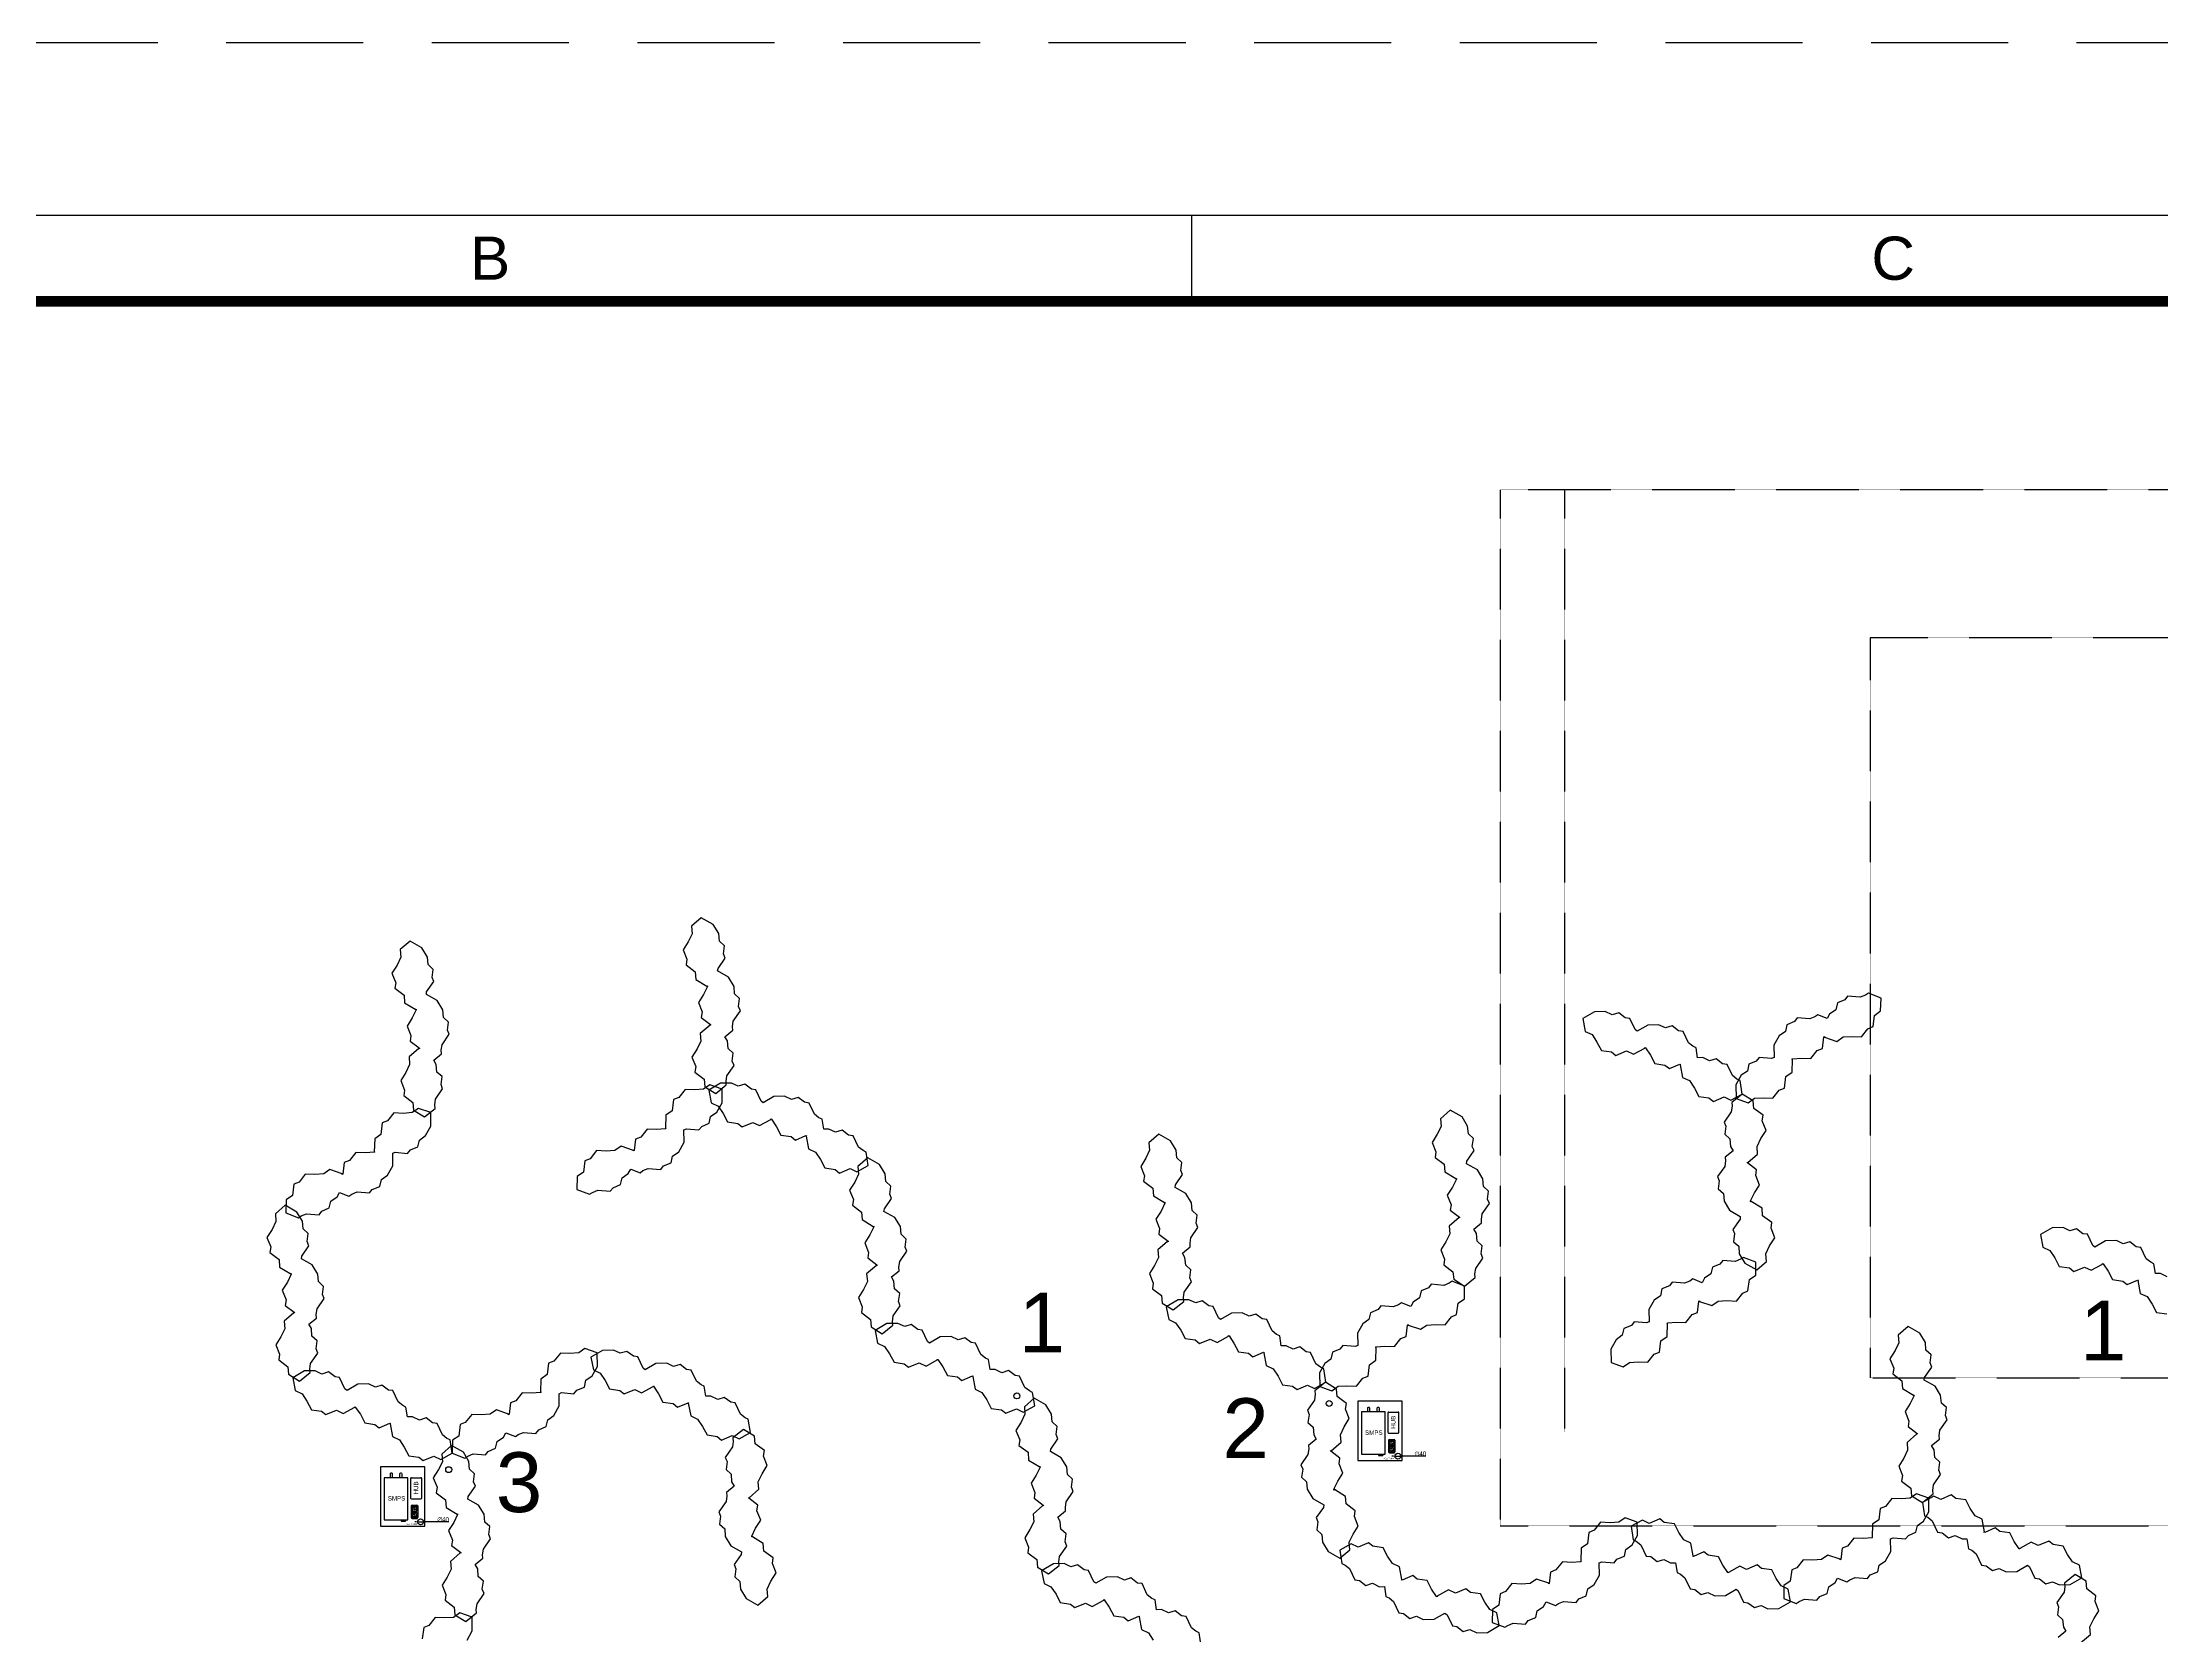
# Model space of a CAD drawing. Header units: millimetres. Extents: x -9372 to 300256, y -58520 to 166772.
# Drawn here: x 5088 to 19403, y 66378 to 77142 of the extents above; entities that cross this region are included whole.
import ezdxf
from ezdxf.enums import TextEntityAlignment as Align

# ---------------------------------------------------------------- set-up
doc = ezdxf.new("R2010")
doc.units = ezdxf.units.MM
doc.linetypes.add('HIDDEN', pattern=[9.525, 6.35, -3.175])
doc.linetypes.add('HIDDEN2', pattern=[0.1875, 0.125, -0.0625])
for name, color, linetype in [('2-몰탈', 9, 'Continuous'), ('Cont_05', 7, 'Continuous'), ('Cont_06', 7, 'Continuous'), ('Cont_07', 7, 'Continuous'), ('Cont_1_1', 7, 'Continuous'), ('Layout01', 3, 'Continuous'), ('SMPS 박스', 7, 'Continuous'), ('타공홀', 1, 'Continuous')]:
    doc.layers.add(name, color=color, linetype=linetype)
doc.layers.add('Outline01', color=5, linetype='HIDDEN', plot=False)
doc.styles.add('AW01', font='GulimChe.ttf')
doc.styles.get("Standard").update_dxf_attribs({"font": 'ARIAL.TTF'})
doc.dimstyles.new('ARTware', dxfattribs={"dimtxt": 30, "dimasz": 10, "dimexe": 1.25, "dimexo": 10, "dimtad": 1, "dimtxsty": 'Standard', "dimcen": 2.5, "dimclrt": 1, "dimadec": 0, "dimazin": 0, "dimtfac": 1, "dimtmove": 0, "dimatfit": 3, "dimfxl": 1, "dimarcsym": 0})

# ---------------------------------------------------------------- blocks, each defined once
blk = doc.blocks.new('TEMPLATE_AW_A3_04')
at = {"layer": 'Layout01'}
for p, q in [((15.5, 289), (413.5, 289)), ((149.5, 289), (149.5, 285))]:
    blk.add_line(p, q, dxfattribs=at)
at = {"layer": 'Layout01', "const_width": 0.5}
blk.add_lwpolyline([(19.5, 285), (409.5, 285), (409.5, 12), (19.5, 12)], close=True, dxfattribs=at)
at = {"layer": 'Outline01'}
blk.add_lwpolyline([(0, 297), (420, 297), (420, 0), (0, 0)], close=True, dxfattribs=at)
at = {"layer": 'Layout01'}
for s, p in [('B', (117, 287)), ('C', (182, 287))]:
    blk.add_text(s, height=2, dxfattribs=at).set_placement(p, align=Align.MIDDLE_CENTER)
at = {"layer": 'Layout01', "color": 2, "style": 'AW01', "width": 0.8}
for tag, p in [('DWG_DATE', (303.5, 37)), ('CHECKED_DATE', (303.5, 28)), ('APPROVED_DATE', (303.5, 19))]:
    blk.add_attdef(tag, text='', height=1.8, dxfattribs=at).set_placement(p, align=Align.MIDDLE_RIGHT)
at = {"layer": 'Layout01', "color": 2, "style": 'AW01'}
for tag, height, p in [('PROJECT1', 2.5, (382, 36)), ('PROJECT2', 2.5, (382, 33)), ('TITLE1', 2.5, (382, 27)), ('SCALE', 2.2, (349.5, 24)), ('TITLE2', 2.5, (382, 24)), ('REV', 2.2, (349.5, 15)), ('SHEET', 2.2, (404.5, 15))]:
    blk.add_attdef(tag, text='', height=height, dxfattribs=at).set_placement(p, align=Align.MIDDLE_CENTER)
for tag, height, p in [('DRAWN_NAME', 2.2, (276.5, 33)), ('CHECKED_NAME', 2.2, (276.5, 24)), ('CUSTOMER', 2.2, (306.5, 24)), ('APPROVED_NAME', 2.2, (276.5, 15)), ('DRAWING_NO', 2.5, (359.5, 15))]:
    blk.add_attdef(tag, text='', height=height, dxfattribs=at).set_placement(p, align=Align.MIDDLE_LEFT)
blk = doc.blocks.new('바닥')
at = {"layer": '2-몰탈', "color": 1, "linetype": 'HIDDEN2', "ltscale": 3}
blk.add_line((232859.6, -1708.1), (232859.6, -8072.8), dxfattribs=at)
at = {"layer": '2-몰탈', "color": 8, "linetype": 'HIDDEN2', "ltscale": 3}
for points in [[(244424.2, -8708.1), (244424.2, -1708.1), (232424.2, -1708.1), (232424.2, -8708.1)], [(241924.2, -7708.1), (241924.2, -2708.1), (234924.2, -2708.1), (234924.2, -7708.1)]]:
    blk.add_lwpolyline(points, close=True, dxfattribs=at)
blk = doc.blocks.new('*D6')
at = {"layer": 'Defpoints', "color": 0}
for p in [(-626, 14916), (-586, 14916)]:
    blk.add_point(p, dxfattribs=at)
at = {"layer": 'SMPS 박스', "color": 0, "lineweight": -2}
for p, q in [((-636, 14916), (-646, 14916)), ((-626, 14916), (-586, 14916)), ((-416, 14916), (-576, 14916))]:
    blk.add_line(p, q, dxfattribs=at)
at = {"layer": 'SMPS 박스', "color": 0}
for points in [[(-636, 14918), (-636, 14914), (-626, 14916)], [(-576, 14918), (-576, 14914), (-586, 14916)]]:
    blk.add_solid(points, dxfattribs=at)
at = {"layer": 'SMPS 박스', "color": 1, "insert": (-454, 14932), "char_height": 30, "attachment_point": 5, "rotation": 359.9745}
blk.add_mtext('∅40', dxfattribs=at)
blk = doc.blocks.new('SMPS 박스')
at = {"layer": 'SMPS 박스'}
for p, q in [((-673.286, 15209.107), (-673.286, 15077.259)), ((-668.286, 15214.107), (-603.459, 15214.107)), ((-598.459, 15077.259), (-598.459, 15209.107)), ((-668.286, 15072.259), (-603.459, 15072.259)), ((-737.842, 14929.539), (-737.842, 14920.447)), ((-737.842, 14929.539), (-707.842, 14929.539)), ((-737.842, 14920.447), (-707.842, 14920.447)), ((-727.842, 14929.539), (-727.842, 14920.447)), ((-717.842, 14929.539), (-717.842, 14920.447)), ((-707.842, 14929.539), (-707.842, 14920.447)), ((-668.588, 15023.482), (-668.588, 14944.543)), ((-663.588, 15028.482), (-630.403, 15028.482)), ((-663.588, 15020.482), (-663.588, 14992.013)), ((-663.588, 14976.013), (-663.588, 14947.543)), ((-663.588, 14939.543), (-630.403, 14939.543)), ((-658.588, 15025.482), (-635.403, 15025.482)), ((-658.588, 14987.013), (-635.403, 14987.013)), ((-658.588, 14981.013), (-635.403, 14981.013)), ((-658.588, 14942.543), (-635.403, 14942.543)), ((-630.403, 15020.482), (-630.403, 14992.013)), ((-630.403, 14976.013), (-630.403, 14947.543)), ((-625.403, 15023.482), (-625.403, 14944.543))]:
    blk.add_line(p, q, dxfattribs=at)
for points in [[(-877.107, 15287.055), (-877.107, 14887.055), (-577.107, 14887.055), (-577.107, 15287.055)], [(-851.49, 15214.539), (-851.49, 14929.539), (-691.49, 14929.539), (-691.49, 15214.539)]]:
    blk.add_lwpolyline(points, close=True, dxfattribs=at)
for points in [[(-804.954, 15246.593), (-802.478, 15246.593, -0.414213562), (-797.478, 15241.593), (-797.478, 15214.539), (-809.954, 15214.539), (-809.954, 15241.593, -0.414213562)], [(-737.724, 15246.593, -0.414213562), (-732.724, 15241.593), (-732.724, 15214.539), (-745.2, 15214.539), (-745.2, 15241.593, -0.414213562), (-740.2, 15246.593)]]:
    blk.add_lwpolyline(points, format="xyb", close=True, dxfattribs=at)
for centre, radius in [((-646.995, 15006.247), 13.266), ((-646.995, 14961.162), 13.266), ((-646.995, 15006.247), 12.266), ((-646.995, 14961.162), 12.266), ((-650.719, 15011.255), 2.279), ((-650.719, 14966.17), 2.279), ((-642.593, 15001.46), 2.279), ((-642.593, 14956.375), 2.279)]:
    blk.add_circle(centre, radius, dxfattribs=at)
at = {"layer": 'SMPS 박스', "color": 5}
blk.add_circle((-606.083, 14915.866), 20, dxfattribs=at)
at = {"layer": 'SMPS 박스'}
for centre, start, end in [((-668.286, 15209.107), 90, 180), ((-603.459, 15209.107), 0, 90), ((-668.286, 15077.259), 180, 270), ((-603.459, 15077.259), 270, 0), ((-663.588, 15023.482), 90, 180), ((-663.588, 14944.543), 180, 270), ((-658.588, 15020.482), 90, 180), ((-658.588, 14992.013), 180, 270), ((-658.588, 14976.013), 90, 180), ((-658.588, 14947.543), 180, 270), ((-635.403, 15020.482), 0, 90), ((-635.403, 14992.013), 270, 0), ((-635.403, 14976.013), 0, 90), ((-635.403, 14947.543), 270, 0), ((-630.403, 15023.482), 0, 90), ((-630.403, 14944.543), 270, 0)]:
    blk.add_arc(centre, 5, start, end, dxfattribs=at)
at = {"layer": 'SMPS 박스', "insert": (-652.063, 15101.222), "char_height": 30, "width": 7.09247, "attachment_point": 1, "rotation": 90}
blk.add_mtext('HUB', dxfattribs=at)
at = {"layer": 'SMPS 박스', "attachment_point": 1}
for s, insert, char_height, width in [('SMPS', (-827.79, 15089.919), 30, 7.09247), ('L', (-733.529, 14926.015), 2.5, 7.09247), ('N', (-723.529, 14926.015), 2.5, 7.09247), ('FG', (-714.981, 14926.015), 2.5, 7.09247), ('{\\C5;40 \\fISOCPEUR|b0|i0|c0|p34;%%C\\fArial|b0|i0|c0|p34; \\fGulim|b0|i0|c129|p50;타공홀}', (-702.386, 14904.943), 10, 131.77072)]:
    blk.add_mtext(s, dxfattribs=dict(at, insert=insert, char_height=char_height, width=width))
at = {"layer": 'SMPS 박스'}
dim = blk.add_diameter_dim_2p(p1=(-626.083, 14915.875), p2=(-586.083, 14915.857), dimstyle='ARTware', dxfattribs=at)
dim.commit()
dim.dimension.update_dxf_attribs({"geometry": '*D6', "text_midpoint": (-454.277, 14915.798), "dimtype": 131})

msp = doc.modelspace()

# ---------------------------------------------------------------- linework, layer by layer
at = {"layer": 'Cont_05', "color": 40}
msp.add_lwpolyline([(11749, 66975), (11744, 66937), (11806, 66891), (11810, 66839), (11884, 66794), (11956, 66851), (11954, 66875), (11959, 66913), (12007, 66983), (11996, 67011), (12003, 67065), (11968, 67097), (11964, 67148), (11947, 67177), (12000, 67220), (11998, 67243), (12003, 67282), (12051, 67351), (12039, 67380), (12046, 67434), (12012, 67466), (12008, 67517), (11970, 67579), (11897, 67621), (11900, 67638), (11948, 67708), (11936, 67736), (11943, 67791), (11909, 67822), (11905, 67874), (11867, 67936), (11787, 67981), (11721, 67924), (11725, 67873), (11699, 67819), (11664, 67764), (11690, 67700), (11684, 67662), (11746, 67616), (11750, 67564), (11825, 67519), (11828, 67521), (11828, 67516), (11802, 67462), (11768, 67408), (11793, 67344), (11787, 67306), (11849, 67259), (11850, 67254), (11847, 67256), (11780, 67199), (11785, 67147), (11759, 67094), (11724, 67039)], close=True, dxfattribs=at)
msp.add_lwpolyline([(12915, 66306), (12901, 66397), (12880, 66407), (12849, 66431), (12813, 66507), (12782, 66511), (12739, 66544), (12694, 66531), (12648, 66553), (12614, 66552), (12604, 66619), (12582, 66629), (12551, 66653), (12516, 66729), (12485, 66733), (12441, 66767), (12397, 66753), (12350, 66775), (12277, 66773), (12205, 66731), (12191, 66742), (12155, 66818), (12124, 66822), (12081, 66855), (12036, 66842), (11990, 66864), (11917, 66862), (11838, 66816), (11854, 66730), (11901, 66708), (11935, 66658), (11964, 66601), (12033, 66591), (12063, 66567), (12134, 66597), (12180, 66575), (12257, 66617), (12257, 66621), (12261, 66619), (12295, 66569), (12325, 66512), (12393, 66502), (12423, 66478), (12494, 66509), (12499, 66506), (12496, 66505), (12512, 66419), (12559, 66397), (12592, 66347)], dxfattribs=at)
at = {"layer": 'Cont_06', "color": 44}
for points in [[(9502, 70222), (9496, 70184), (9558, 70138), (9562, 70086), (9637, 70041), (9708, 70098), (9706, 70122), (9711, 70160), (9760, 70230), (9748, 70258), (9755, 70312), (9720, 70344), (9716, 70395), (9699, 70424), (9752, 70467), (9750, 70491), (9755, 70529), (9803, 70598), (9791, 70627), (9798, 70681), (9764, 70713), (9760, 70764), (9722, 70826), (9649, 70868), (9652, 70885), (9700, 70955), (9688, 70983), (9695, 71038), (9661, 71069), (9657, 71121), (9619, 71183), (9539, 71228), (9473, 71171), (9477, 71120), (9451, 71066), (9416, 71011), (9442, 70947), (9436, 70909), (9498, 70863), (9502, 70811), (9577, 70766), (9580, 70768), (9580, 70763), (9554, 70709), (9520, 70655), (9545, 70591), (9539, 70553), (9601, 70506), (9602, 70501), (9599, 70503), (9532, 70446), (9537, 70394), (9511, 70341), (9476, 70286)], [(8789, 69599), (8753, 69585), (8744, 69509), (8701, 69479), (8699, 69392), (8785, 69359), (8804, 69372), (8840, 69387), (8924, 69380), (8943, 69404), (8994, 69425), (9004, 69471), (9046, 69500), (9063, 69530), (9126, 69505), (9145, 69519), (9181, 69533), (9265, 69526), (9284, 69551), (9335, 69572), (9345, 69617), (9387, 69647), (9423, 69711), (9422, 69794), (9438, 69801), (9523, 69794), (9542, 69818), (9592, 69839), (9602, 69885), (9645, 69914), (9680, 69978), (9679, 70070), (9596, 70099), (9554, 70069), (9494, 70065), (9430, 70068), (9387, 70014), (9352, 70000), (9342, 69923), (9300, 69893), (9298, 69806), (9301, 69805), (9297, 69802), (9237, 69797), (9173, 69800), (9130, 69746), (9094, 69732), (9085, 69655), (9081, 69652), (9081, 69656), (8998, 69685), (8956, 69655), (8896, 69651), (8831, 69654)], [(10443, 69527), (10473, 69503), (10544, 69534), (10590, 69511), (10667, 69553), (10653, 69644), (10632, 69654), (10601, 69678), (10565, 69754), (10534, 69758), (10491, 69792), (10446, 69778), (10400, 69800), (10366, 69799), (10356, 69866), (10334, 69876), (10304, 69900), (10268, 69976), (10237, 69981), (10194, 70014), (10149, 70000), (10102, 70022), (10029, 70020), (9957, 69978), (9943, 69989), (9907, 70065), (9877, 70069), (9833, 70103), (9789, 70089), (9742, 70111), (9669, 70109), (9590, 70063), (9606, 69977), (9653, 69955), (9687, 69905), (9717, 69848), (9785, 69838), (9815, 69814), (9886, 69845), (9933, 69823), (10009, 69864), (10009, 69868), (10013, 69866), (10047, 69816), (10077, 69759), (10145, 69749), (10175, 69725), (10246, 69756), (10251, 69753), (10248, 69752), (10264, 69666), (10311, 69644), (10344, 69594), (10374, 69537)], [(10625, 68598), (10620, 68561), (10682, 68514), (10686, 68463), (10761, 68417), (10832, 68475), (10830, 68498), (10835, 68537), (10883, 68606), (10872, 68635), (10879, 68689), (10844, 68720), (10840, 68772), (10823, 68801), (10876, 68843), (10874, 68867), (10879, 68905), (10927, 68975), (10915, 69003), (10922, 69057), (10888, 69089), (10884, 69141), (10846, 69203), (10773, 69244), (10776, 69262), (10824, 69331), (10812, 69360), (10819, 69414), (10785, 69446), (10781, 69497), (10743, 69560), (10663, 69605), (10597, 69548), (10601, 69496), (10575, 69442), (10540, 69388), (10566, 69324), (10560, 69286), (10622, 69239), (10626, 69188), (10701, 69142), (10704, 69145), (10704, 69140), (10678, 69086), (10644, 69031), (10669, 68967), (10663, 68929), (10725, 68883), (10726, 68878), (10723, 68879), (10656, 68822), (10661, 68771), (10635, 68717), (10600, 68663)], [(11567, 67903), (11596, 67880), (11668, 67910), (11714, 67888), (11791, 67930), (11777, 68020), (11756, 68031), (11725, 68054), (11689, 68131), (11658, 68135), (11615, 68168), (11570, 68154), (11524, 68176), (11490, 68175), (11480, 68243), (11458, 68253), (11427, 68276), (11392, 68353), (11361, 68357), (11318, 68390), (11273, 68376), (11226, 68398), (11153, 68397), (11081, 68354), (11067, 68365), (11031, 68442), (11001, 68446), (10957, 68479), (10913, 68465), (10866, 68487), (10793, 68486), (10714, 68439), (10730, 68353), (10777, 68331), (10811, 68282), (10841, 68224), (10909, 68214), (10939, 68191), (11010, 68221), (11057, 68199), (11133, 68241), (11133, 68244), (11137, 68242), (11171, 68193), (11201, 68136), (11269, 68126), (11299, 68102), (11370, 68132), (11375, 68130), (11372, 68128), (11388, 68042), (11435, 68020), (11468, 67971), (11498, 67913)]]:
    msp.add_lwpolyline(points, close=True, dxfattribs=at)
at = {"layer": 'Cont_06', "color": 43}
for points in [[(7534, 70063), (7529, 70026), (7591, 69979), (7595, 69928), (7669, 69882), (7741, 69940), (7739, 69963), (7744, 70002), (7792, 70071), (7781, 70100), (7788, 70154), (7753, 70185), (7749, 70237), (7732, 70266), (7784, 70308), (7783, 70332), (7788, 70370), (7836, 70440), (7824, 70468), (7831, 70522), (7797, 70554), (7793, 70605), (7755, 70668), (7682, 70709), (7684, 70727), (7733, 70796), (7721, 70825), (7728, 70879), (7694, 70911), (7689, 70962), (7652, 71025), (7572, 71070), (7506, 71013), (7510, 70961), (7484, 70907), (7449, 70853), (7475, 70789), (7469, 70751), (7531, 70704), (7535, 70653), (7610, 70607), (7613, 70610), (7613, 70605), (7587, 70551), (7552, 70496), (7578, 70432), (7572, 70394), (7634, 70348), (7635, 70343), (7631, 70344), (7565, 70287), (7569, 70236), (7543, 70182), (7509, 70128)], [(6822, 69441), (6786, 69427), (6777, 69350), (6734, 69321), (6732, 69233), (6818, 69200), (6837, 69214), (6873, 69228), (6957, 69221), (6976, 69246), (7026, 69267), (7037, 69312), (7079, 69342), (7095, 69371), (7159, 69347), (7178, 69360), (7214, 69375), (7298, 69368), (7317, 69392), (7368, 69413), (7378, 69459), (7420, 69488), (7455, 69552), (7455, 69636), (7471, 69643), (7555, 69635), (7574, 69660), (7625, 69681), (7635, 69726), (7677, 69756), (7713, 69820), (7712, 69911), (7629, 69940), (7587, 69911), (7527, 69906), (7463, 69909), (7420, 69855), (7384, 69841), (7375, 69764), (7333, 69735), (7330, 69647), (7334, 69646), (7330, 69643), (7270, 69639), (7205, 69642), (7163, 69587), (7127, 69573), (7118, 69496), (7114, 69494), (7114, 69497), (7031, 69526), (6989, 69497), (6929, 69492), (6864, 69495)], [(6690, 68278), (6685, 68241), (6746, 68194), (6751, 68143), (6825, 68097), (6897, 68155), (6895, 68178), (6900, 68217), (6948, 68286), (6937, 68315), (6944, 68369), (6909, 68400), (6905, 68452), (6888, 68481), (6940, 68523), (6938, 68547), (6944, 68585), (6992, 68655), (6980, 68683), (6987, 68737), (6953, 68769), (6949, 68820), (6911, 68883), (6838, 68924), (6840, 68942), (6889, 69011), (6877, 69040), (6884, 69094), (6850, 69126), (6845, 69177), (6808, 69239), (6728, 69285), (6662, 69227), (6666, 69176), (6640, 69122), (6605, 69068), (6631, 69004), (6625, 68966), (6687, 68919), (6691, 68868), (6766, 68822), (6769, 68824), (6769, 68819), (6743, 68766), (6708, 68711), (6734, 68647), (6728, 68609), (6790, 68563), (6791, 68558), (6787, 68559), (6721, 68502), (6725, 68451), (6699, 68397), (6665, 68342)], [(7631, 67583), (7661, 67560), (7733, 67590), (7779, 67568), (7856, 67610), (7842, 67700), (7820, 67710), (7790, 67734), (7754, 67811), (7723, 67815), (7680, 67848), (7635, 67834), (7589, 67856), (7555, 67855), (7544, 67922), (7523, 67933), (7492, 67956), (7456, 68033), (7426, 68037), (7382, 68070), (7338, 68056), (7291, 68078), (7218, 68077), (7146, 68034), (7132, 68045), (7096, 68122), (7065, 68126), (7022, 68159), (6977, 68145), (6931, 68167), (6858, 68166), (6779, 68119), (6795, 68033), (6842, 68011), (6875, 67962), (6905, 67904), (6974, 67894), (7003, 67871), (7075, 67901), (7121, 67879), (7198, 67921), (7198, 67924), (7202, 67922), (7236, 67873), (7266, 67815), (7334, 67805), (7364, 67782), (7435, 67812), (7440, 67810), (7437, 67808), (7453, 67722), (7500, 67700), (7533, 67651), (7563, 67593)]]:
    msp.add_lwpolyline(points, close=True, dxfattribs=at)
at = {"layer": 'Cont_06', "color": 45}
for points in [[(14560, 68921), (14554, 68883), (14616, 68836), (14621, 68785), (14695, 68739), (14767, 68797), (14765, 68821), (14770, 68859), (14818, 68928), (14806, 68957), (14813, 69011), (14779, 69043), (14775, 69094), (14757, 69123), (14810, 69166), (14808, 69189), (14813, 69228), (14862, 69297), (14850, 69326), (14857, 69380), (14823, 69411), (14818, 69463), (14781, 69525), (14708, 69566), (14710, 69584), (14759, 69654), (14747, 69682), (14754, 69736), (14720, 69768), (14715, 69819), (14678, 69882), (14598, 69927), (14532, 69870), (14536, 69818), (14510, 69765), (14475, 69710), (14501, 69646), (14495, 69608), (14557, 69562), (14561, 69510), (14636, 69465), (14639, 69467), (14639, 69462), (14613, 69408), (14578, 69353), (14604, 69289), (14598, 69252), (14660, 69205), (14660, 69200), (14657, 69202), (14591, 69145), (14595, 69093), (14569, 69039), (14535, 68985)], [(12592, 68759), (12586, 68721), (12648, 68675), (12652, 68623), (12727, 68578), (12798, 68635), (12796, 68659), (12801, 68697), (12850, 68767), (12838, 68795), (12845, 68849), (12811, 68881), (12806, 68933), (12789, 68961), (12842, 69004), (12840, 69028), (12845, 69066), (12893, 69135), (12882, 69164), (12889, 69218), (12854, 69250), (12850, 69301), (12812, 69364), (12740, 69405), (12742, 69423), (12790, 69492), (12778, 69521), (12785, 69575), (12751, 69606), (12747, 69658), (12709, 69720), (12629, 69765), (12563, 69708), (12567, 69657), (12541, 69603), (12507, 69548), (12532, 69484), (12527, 69447), (12588, 69400), (12593, 69349), (12667, 69303), (12670, 69305), (12671, 69300), (12645, 69246), (12610, 69192), (12635, 69128), (12630, 69090), (12692, 69043), (12692, 69038), (12689, 69040), (12623, 68983), (12627, 68932), (12601, 68878), (12566, 68823)], [(14606, 68532), (14641, 68546), (14651, 68623), (14693, 68652), (14695, 68739), (14610, 68772), (14590, 68759), (14554, 68744), (14470, 68751), (14451, 68727), (14401, 68706), (14391, 68660), (14348, 68631), (14332, 68601), (14269, 68626), (14249, 68612), (14213, 68598), (14129, 68605), (14110, 68580), (14060, 68559), (14049, 68514), (14007, 68484), (13972, 68420), (13973, 68337), (13956, 68330), (13872, 68337), (13853, 68313), (13803, 68292), (13792, 68246), (13750, 68217), (13715, 68153), (13716, 68061), (13798, 68032), (13840, 68062), (13900, 68066), (13965, 68063), (14007, 68118), (14043, 68131), (14052, 68208), (14095, 68238), (14097, 68325), (14094, 68326), (14098, 68329), (14157, 68334), (14222, 68331), (14265, 68385), (14300, 68399), (14310, 68476), (14314, 68479), (14314, 68475), (14396, 68447), (14439, 68476), (14498, 68480), (14563, 68478)], [(13533, 68064), (13563, 68040), (13634, 68070), (13681, 68048), (13757, 68090), (13743, 68180), (13722, 68191), (13691, 68214), (13655, 68291), (13625, 68295), (13581, 68328), (13537, 68314), (13490, 68336), (13456, 68336), (13446, 68403), (13424, 68413), (13394, 68436), (13358, 68513), (13327, 68517), (13284, 68550), (13239, 68536), (13193, 68558), (13120, 68557), (13047, 68514), (13033, 68525), (12997, 68602), (12967, 68606), (12923, 68639), (12879, 68625), (12832, 68647), (12759, 68646), (12680, 68599), (12697, 68513), (12743, 68491), (12777, 68442), (12807, 68385), (12875, 68375), (12905, 68351), (12976, 68381), (13023, 68359), (13100, 68401), (13099, 68405), (13104, 68402), (13137, 68353), (13167, 68296), (13235, 68286), (13265, 68262), (13337, 68292), (13341, 68290), (13338, 68288), (13354, 68202), (13401, 68180), (13435, 68131), (13465, 68073)]]:
    msp.add_lwpolyline(points, close=True, dxfattribs=at)
at = {"layer": 'Cont_06', "color": 47}
for points in [[(17652, 67459), (17646, 67421), (17708, 67374), (17713, 67323), (17787, 67277), (17859, 67335), (17857, 67359), (17862, 67397), (17910, 67466), (17898, 67495), (17905, 67549), (17871, 67581), (17867, 67632), (17849, 67661), (17902, 67704), (17900, 67727), (17905, 67766), (17954, 67835), (17942, 67864), (17949, 67918), (17915, 67949), (17910, 68001), (17873, 68063), (17800, 68104), (17802, 68122), (17851, 68192), (17839, 68220), (17846, 68274), (17811, 68306), (17807, 68357), (17769, 68420), (17690, 68465), (17623, 68408), (17628, 68356), (17602, 68303), (17567, 68248), (17593, 68184), (17587, 68146), (17649, 68100), (17653, 68048), (17728, 68003), (17730, 68005), (17731, 68000), (17705, 67946), (17670, 67891), (17696, 67827), (17690, 67790), (17752, 67743), (17752, 67738), (17749, 67740), (17683, 67683), (17687, 67631), (17661, 67577), (17627, 67523)], [(18012, 67304), (17982, 67328), (17911, 67297), (17864, 67319), (17787, 67277), (17801, 67187), (17823, 67177), (17853, 67153), (17889, 67076), (17920, 67072), (17963, 67039), (18008, 67053), (18055, 67031), (18088, 67032), (18099, 66965), (18120, 66955), (18151, 66931), (18187, 66854), (18217, 66850), (18261, 66817), (18305, 66831), (18352, 66809), (18425, 66810), (18497, 66853), (18511, 66842), (18547, 66765), (18578, 66761), (18621, 66728), (18666, 66742), (18712, 66720), (18785, 66722), (18864, 66768), (18848, 66854), (18801, 66876), (18768, 66925), (18738, 66983), (18670, 66993), (18640, 67016), (18568, 66986), (18522, 67008), (18445, 66966), (18446, 66963), (18441, 66965), (18407, 67014), (18377, 67072), (18309, 67082), (18279, 67105), (18208, 67075), (18203, 67077), (18207, 67079), (18190, 67165), (18144, 67187), (18110, 67236), (18080, 67294)]]:
    msp.add_lwpolyline(points, close=True, dxfattribs=at)
at = {"layer": 'Cont_06', "color": 42}
for points in [[(7945, 67817), (7910, 67803), (7901, 67726), (7858, 67697), (7856, 67610), (7942, 67577), (7961, 67590), (7997, 67605), (8081, 67598), (8100, 67622), (8150, 67643), (8161, 67689), (8203, 67718), (8219, 67748), (8283, 67723), (8302, 67737), (8338, 67751), (8422, 67744), (8441, 67769), (8491, 67790), (8502, 67835), (8544, 67865), (8579, 67929), (8579, 68012), (8595, 68019), (8679, 68012), (8698, 68036), (8749, 68057), (8759, 68103), (8801, 68132), (8837, 68196), (8836, 68288), (8753, 68317), (8711, 68287), (8651, 68283), (8587, 68286), (8544, 68231), (8508, 68218), (8499, 68141), (8456, 68111), (8454, 68024), (8458, 68023), (8454, 68020), (8394, 68015), (8329, 68018), (8287, 67964), (8251, 67950), (8242, 67873), (8237, 67870), (8237, 67874), (8155, 67902), (8112, 67873), (8053, 67869), (7988, 67871)], [(9646, 67723), (9676, 67699), (9747, 67729), (9794, 67707), (9871, 67749), (9856, 67840), (9835, 67850), (9804, 67874), (9768, 67950), (9738, 67954), (9694, 67987), (9650, 67973), (9603, 67996), (9569, 67995), (9559, 68062), (9538, 68072), (9507, 68096), (9471, 68172), (9440, 68176), (9397, 68210), (9352, 68196), (9306, 68218), (9233, 68216), (9161, 68174), (9146, 68185), (9111, 68261), (9080, 68265), (9037, 68298), (8992, 68285), (8945, 68307), (8872, 68305), (8793, 68259), (8810, 68173), (8856, 68151), (8890, 68101), (8920, 68044), (8988, 68034), (9018, 68010), (9089, 68040), (9136, 68018), (9213, 68060), (9212, 68064), (9217, 68062), (9250, 68012), (9280, 67955), (9349, 67945), (9378, 67921), (9450, 67951), (9454, 67949), (9451, 67947), (9468, 67862), (9514, 67840), (9548, 67790), (9578, 67733)], [(9959, 67590), (9965, 67628), (9903, 67674), (9899, 67726), (9824, 67771), (9753, 67714), (9755, 67690), (9749, 67652), (9701, 67582), (9713, 67554), (9706, 67499), (9740, 67468), (9744, 67416), (9762, 67388), (9709, 67345), (9711, 67321), (9706, 67283), (9657, 67214), (9669, 67185), (9662, 67131), (9697, 67099), (9701, 67048), (9738, 66985), (9811, 66944), (9809, 66926), (9761, 66857), (9772, 66828), (9765, 66774), (9800, 66743), (9804, 66691), (9842, 66629), (9922, 66584), (9988, 66641), (9984, 66692), (10009, 66746), (10044, 66801), (10019, 66865), (10024, 66902), (9962, 66949), (9958, 67000), (9884, 67046), (9881, 67044), (9880, 67049), (9906, 67103), (9941, 67157), (9915, 67221), (9921, 67259), (9859, 67306), (9859, 67311), (9862, 67309), (9928, 67366), (9924, 67417), (9950, 67471), (9985, 67526)]]:
    msp.add_lwpolyline(points, close=True, dxfattribs=at)
at = {"layer": 'Cont_06', "color": 46}
for points in [[(13891, 67908), (13896, 67945), (13835, 67992), (13830, 68043), (13756, 68089), (13684, 68031), (13686, 68008), (13681, 67969), (13633, 67900), (13644, 67871), (13637, 67817), (13672, 67786), (13676, 67734), (13693, 67705), (13641, 67663), (13643, 67639), (13637, 67601), (13589, 67531), (13601, 67503), (13594, 67449), (13628, 67417), (13632, 67366), (13670, 67303), (13743, 67262), (13741, 67244), (13692, 67175), (13704, 67146), (13697, 67092), (13731, 67060), (13736, 67009), (13773, 66946), (13853, 66901), (13919, 66958), (13915, 67010), (13941, 67064), (13976, 67118), (13950, 67182), (13956, 67220), (13894, 67267), (13890, 67318), (13815, 67364), (13812, 67361), (13812, 67366), (13838, 67420), (13873, 67475), (13847, 67539), (13853, 67577), (13791, 67623), (13790, 67628), (13794, 67627), (13860, 67684), (13856, 67735), (13882, 67789), (13916, 67844)], [(16939, 66836), (16904, 66822), (16894, 66745), (16852, 66716), (16850, 66629), (16935, 66595), (16955, 66609), (16991, 66624), (17075, 66617), (17094, 66641), (17144, 66662), (17154, 66708), (17197, 66737), (17213, 66766), (17276, 66742), (17296, 66755), (17332, 66770), (17416, 66763), (17435, 66788), (17485, 66809), (17496, 66854), (17538, 66883), (17573, 66947), (17572, 67031), (17589, 67038), (17673, 67031), (17692, 67055), (17743, 67076), (17753, 67122), (17795, 67151), (17830, 67215), (17830, 67307), (17747, 67336), (17705, 67306), (17645, 67302), (17580, 67304), (17538, 67250), (17502, 67236), (17493, 67159), (17450, 67130), (17448, 67043), (17451, 67041), (17447, 67039), (17388, 67034), (17323, 67037), (17280, 66983), (17245, 66969), (17235, 66892), (17231, 66889), (17231, 66893), (17149, 66921), (17106, 66892), (17047, 66888), (16982, 66890)], [(14971, 66675), (14935, 66661), (14926, 66584), (14884, 66554), (14881, 66467), (14967, 66434), (14986, 66447), (15022, 66462), (15107, 66455), (15125, 66479), (15176, 66500), (15186, 66546), (15228, 66575), (15245, 66605), (15308, 66580), (15328, 66594), (15363, 66609), (15448, 66601), (15467, 66626), (15517, 66647), (15527, 66693), (15570, 66722), (15605, 66786), (15604, 66869), (15621, 66876), (15705, 66869), (15724, 66894), (15774, 66915), (15784, 66960), (15827, 66990), (15862, 67053), (15861, 67145), (15779, 67174), (15736, 67145), (15677, 67140), (15612, 67143), (15569, 67089), (15534, 67075), (15524, 66998), (15482, 66969), (15480, 66881), (15483, 66880), (15479, 66877), (15419, 66872), (15355, 66875), (15312, 66821), (15276, 66807), (15267, 66730), (15263, 66727), (15263, 66731), (15180, 66760), (15138, 66730), (15078, 66726), (15014, 66729)], [(16043, 67142), (16014, 67166), (15942, 67136), (15896, 67158), (15819, 67116), (15833, 67025), (15854, 67015), (15885, 66991), (15921, 66915), (15952, 66911), (15995, 66878), (16040, 66892), (16086, 66869), (16120, 66870), (16130, 66803), (16152, 66793), (16182, 66769), (16218, 66693), (16249, 66689), (16292, 66655), (16337, 66669), (16384, 66647), (16457, 66649), (16529, 66691), (16543, 66680), (16579, 66604), (16609, 66600), (16653, 66567), (16697, 66580), (16744, 66558), (16817, 66560), (16896, 66606), (16880, 66692), (16833, 66714), (16799, 66764), (16769, 66821), (16701, 66831), (16671, 66855), (16600, 66825), (16553, 66847), (16477, 66805), (16477, 66801), (16473, 66803), (16439, 66853), (16409, 66910), (16341, 66920), (16311, 66944), (16240, 66913), (16235, 66916), (16238, 66917), (16222, 67003), (16175, 67025), (16142, 67075), (16112, 67132)], [(14076, 66981), (14046, 67005), (13975, 66975), (13928, 66997), (13852, 66955), (13866, 66864), (13887, 66854), (13918, 66830), (13954, 66754), (13984, 66750), (14028, 66717), (14072, 66731), (14119, 66708), (14153, 66709), (14163, 66642), (14185, 66632), (14215, 66608), (14251, 66532), (14282, 66528), (14325, 66494), (14370, 66508), (14416, 66486), (14489, 66488), (14561, 66530), (14576, 66519), (14612, 66443), (14642, 66439), (14686, 66406), (14730, 66419), (14777, 66397), (14850, 66399), (14929, 66445), (14912, 66531), (14866, 66553), (14832, 66603), (14802, 66660), (14734, 66670), (14704, 66694), (14633, 66664), (14586, 66686), (14509, 66644), (14510, 66640), (14505, 66642), (14472, 66692), (14442, 66749), (14374, 66759), (14344, 66783), (14272, 66752), (14268, 66755), (14271, 66756), (14255, 66842), (14208, 66864), (14174, 66914), (14144, 66971)]]:
    msp.add_lwpolyline(points, close=True, dxfattribs=at)
at = {"layer": 'Cont_06', "color": 41}
msp.add_lwpolyline([(7814, 66655), (7809, 66617), (7870, 66570), (7875, 66519), (7949, 66473), (8021, 66531), (8019, 66555), (8024, 66593), (8072, 66662), (8060, 66691), (8067, 66745), (8033, 66777), (8029, 66828), (8011, 66857), (8064, 66900), (8062, 66923), (8068, 66962), (8116, 67031), (8104, 67060), (8111, 67114), (8077, 67145), (8073, 67197), (8035, 67259), (7962, 67300), (7964, 67318), (8013, 67388), (8001, 67416), (8008, 67470), (7974, 67502), (7969, 67553), (7932, 67616), (7852, 67661), (7786, 67604), (7790, 67552), (7764, 67499), (7729, 67444), (7755, 67380), (7749, 67342), (7811, 67296), (7815, 67244), (7890, 67199), (7893, 67201), (7893, 67196), (7867, 67142), (7832, 67087), (7858, 67023), (7852, 66986), (7914, 66939), (7914, 66934), (7911, 66936), (7845, 66879), (7849, 66827), (7823, 66773), (7789, 66719)], close=True, dxfattribs=at)
at = {"layer": 'Cont_06', "color": 47}
msp.add_lwpolyline([(18856, 66328), (18922, 66385), (18918, 66436), (18944, 66490), (18979, 66545), (18953, 66609), (18959, 66647), (18897, 66693), (18893, 66745), (18818, 66790), (18747, 66733), (18749, 66709), (18744, 66671), (18695, 66601), (18707, 66573), (18700, 66518), (18734, 66487), (18739, 66435), (18756, 66407), (18703, 66364)], dxfattribs=at)
at = {"layer": 'Cont_06', "color": 41}
msp.add_lwpolyline([(7957, 66346), (7992, 66410), (7991, 66502), (7909, 66531), (7866, 66501), (7807, 66497), (7742, 66500), (7699, 66446), (7664, 66432), (7654, 66355)], dxfattribs=at)
at = {"layer": 'Cont_07', "color": 51}
msp.add_lwpolyline([(19441, 68802), (19395, 68824), (19361, 68823), (19350, 68890), (19329, 68900), (19298, 68924), (19262, 69000), (19232, 69004), (19188, 69038), (19144, 69024), (19097, 69046), (19024, 69044), (18952, 69002), (18938, 69013), (18902, 69089), (18871, 69093), (18828, 69126), (18783, 69113), (18737, 69135), (18664, 69133), (18585, 69087), (18601, 69001), (18648, 68979), (18681, 68929), (18711, 68872), (18780, 68862), (18809, 68838), (18881, 68868), (18927, 68846), (19004, 68888), (19004, 68892), (19008, 68890), (19042, 68840), (19072, 68783), (19140, 68773), (19170, 68749), (19241, 68780), (19246, 68777), (19243, 68776), (19259, 68690), (19306, 68668), (19339, 68618), (19369, 68561), (19437, 68551)], dxfattribs=at)
at = {"layer": 'Cont_1_1', "color": 250}
for points in [[(17418, 70478), (17454, 70492), (17463, 70568), (17505, 70598), (17508, 70685), (17422, 70718), (17402, 70705), (17367, 70690), (17282, 70697), (17264, 70673), (17213, 70652), (17203, 70606), (17160, 70577), (17144, 70547), (17081, 70572), (17061, 70558), (17026, 70544), (16941, 70551), (16922, 70526), (16872, 70505), (16862, 70460), (16819, 70430), (16784, 70366), (16785, 70283), (16768, 70276), (16684, 70283), (16665, 70259), (16615, 70238), (16605, 70192), (16562, 70163), (16527, 70099), (16528, 70007), (16610, 69978), (16653, 70008), (16712, 70012), (16777, 70009), (16820, 70063), (16855, 70077), (16865, 70154), (16907, 70184), (16909, 70271), (16906, 70272), (16910, 70275), (16970, 70280), (17034, 70277), (17077, 70331), (17112, 70345), (17122, 70422), (17126, 70425), (17126, 70421), (17209, 70392), (17251, 70422), (17311, 70426), (17375, 70423)], [(16345, 70010), (16375, 69986), (16447, 70017), (16493, 69995), (16570, 70036), (16556, 70127), (16534, 70137), (16504, 70161), (16468, 70237), (16437, 70241), (16394, 70275), (16349, 70261), (16303, 70283), (16269, 70282), (16258, 70349), (16237, 70359), (16206, 70383), (16170, 70459), (16140, 70464), (16096, 70497), (16052, 70483), (16005, 70505), (15932, 70503), (15860, 70461), (15846, 70472), (15810, 70548), (15779, 70552), (15736, 70586), (15691, 70572), (15645, 70594), (15572, 70592), (15493, 70546), (15509, 70460), (15556, 70438), (15589, 70388), (15619, 70331), (15688, 70321), (15717, 70297), (15789, 70328), (15835, 70306), (15912, 70347), (15912, 70351), (15916, 70349), (15950, 70299), (15980, 70242), (16048, 70232), (16078, 70208), (16149, 70239), (16154, 70237), (16151, 70235), (16167, 70149), (16214, 70127), (16247, 70077), (16277, 70020)], [(16705, 69855), (16711, 69893), (16649, 69939), (16645, 69991), (16570, 70036), (16499, 69979), (16501, 69955), (16495, 69917), (16447, 69847), (16459, 69819), (16452, 69765), (16486, 69733), (16490, 69682), (16508, 69653), (16455, 69610), (16457, 69586), (16452, 69548), (16403, 69479), (16415, 69450), (16408, 69396), (16443, 69364), (16447, 69313), (16484, 69251), (16557, 69209), (16555, 69192), (16507, 69122), (16518, 69094), (16511, 69039), (16546, 69008), (16550, 68956), (16588, 68894), (16668, 68849), (16734, 68906), (16730, 68957), (16755, 69011), (16790, 69066), (16765, 69130), (16770, 69168), (16708, 69214), (16704, 69266), (16630, 69311), (16627, 69309), (16626, 69314), (16652, 69368), (16687, 69422), (16661, 69486), (16667, 69524), (16605, 69571), (16605, 69576), (16608, 69574), (16674, 69631), (16670, 69683), (16696, 69736), (16731, 69791)], [(16574, 68692), (16609, 68706), (16619, 68783), (16661, 68813), (16663, 68900), (16578, 68933), (16558, 68920), (16523, 68905), (16438, 68912), (16419, 68888), (16369, 68867), (16359, 68821), (16316, 68792), (16300, 68762), (16237, 68787), (16217, 68773), (16181, 68758), (16097, 68766), (16078, 68741), (16028, 68720), (16018, 68674), (15975, 68645), (15940, 68581), (15941, 68498), (15924, 68491), (15840, 68498), (15821, 68473), (15771, 68452), (15760, 68407), (15718, 68377), (15683, 68314), (15684, 68222), (15766, 68193), (15809, 68222), (15868, 68227), (15933, 68224), (15976, 68278), (16011, 68292), (16021, 68369), (16063, 68398), (16065, 68486), (16062, 68487), (16066, 68490), (16126, 68495), (16190, 68492), (16233, 68546), (16268, 68560), (16278, 68637), (16282, 68640), (16282, 68636), (16365, 68607), (16407, 68637), (16467, 68641), (16531, 68638)]]:
    msp.add_lwpolyline(points, close=True, dxfattribs=at)

# ---------------------------------------------------------------- next in the draw order: block references
at = {"xscale": 145.8000000000175, "yscale": 145.7999999999956, "zscale": 145.8}
msp.add_blockref('TEMPLATE_AW_A3_04', (-8946, 33839), dxfattribs=at)

# ---------------------------------------------------------------- next in the draw order: linework, layer by layer
at = {"layer": '타공홀', "color": 1}
for centre in [(11671, 67997), (13780, 67946), (7833, 67499)]:
    msp.add_circle(centre, 20, dxfattribs=at)

# ---------------------------------------------------------------- next in the draw order: block references
for name, p in [('바닥', (-217490, 75827)), ('SMPS 박스', (14850, 52674)), ('SMPS 박스', (8249, 52230))]:
    msp.add_blockref(name, p)

# ---------------------------------------------------------------- next in the draw order: texts
for s, p in [('1', (11683, 68291)), ('1', (18851, 68237)), ('2', (13059, 67577)), ('3', (8151, 67212))]:
    msp.add_text(s, height=404).set_placement(p)

doc.saveas('drawing.dxf')
